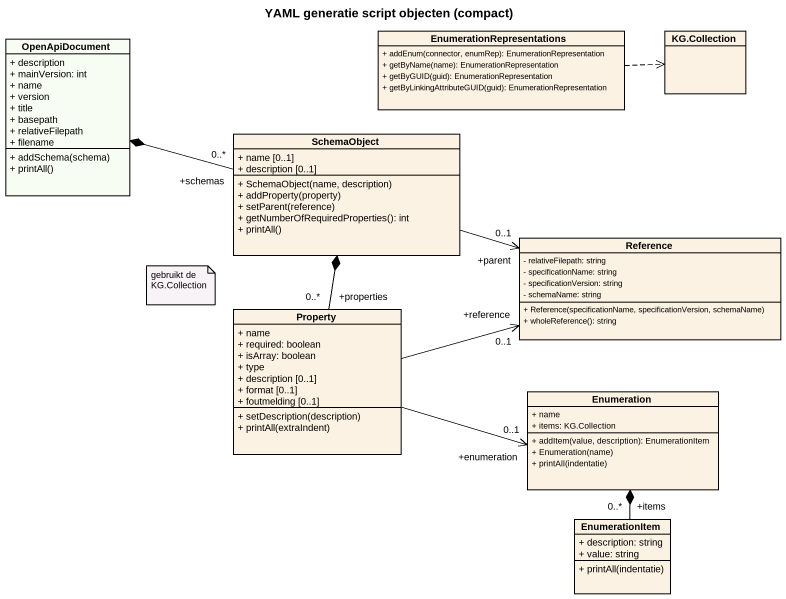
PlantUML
@startuml
title YAML generatie script objecten (compact)
hide circle
hide empty members
skinparam classAttributeIconSize 0
class OpenApiDocument #F8FDF3 {
  + description
  + mainVersion: int
  + name
  + version
  + title
  + basepath
  + relativeFilepath
  + filename
  + addSchema(schema)
  + printAll()
}
class EnumerationRepresentations {
  + addEnum(connector, enumRep): EnumerationRepresentation
  + getByName(name): EnumerationRepresentation
  + getByGUID(guid): EnumerationRepresentation
  + getByLinkingAttributeGUID(guid): EnumerationRepresentation
}
class "KG.Collection" as KG_Collection
class SchemaObject {
  + name [0..1]
  + description [0..1]
  + SchemaObject(name, description)
  + addProperty(property)
  + setParent(reference)
  + getNumberOfRequiredProperties(): int
  + printAll()
}
class Reference {
  - relativeFilepath: string
  - specificationName: string
  - specificationVersion: string
  - schemaName: string
  + Reference(specificationName, specificationVersion, schemaName)
  + wholeReference(): string
}
class Property {
  + name
  + required: boolean
  + isArray: boolean
  + type
  + description [0..1]
  + format [0..1]
  + foutmelding [0..1]
  + setDescription(description)
  + printAll(extraIndent)
}
class Enumeration {
  + name
  + items: KG.Collection
  + addItem(value, description): EnumerationItem
  + Enumeration(name)
  + printAll(indentatie)
}
class EnumerationItem {
  + description: string
  + value: string
  + printAll(indentatie)
}
EnumerationRepresentations .right.> KG_Collection
SchemaObject "+schemas\n0..*" -left-* OpenApiDocument
SchemaObject -right-> "+parent\n0..1" Reference
Property "+properties\n0..*" -up-* SchemaObject
Property -right-> "+reference\n0..1" Reference
Property -right-> "+enumeration\n0..1" Enumeration
EnumerationItem "+items\n0..*" -up-* Enumeration
note as N1
  gebruikt de KG.Collection
end note
@enduml
